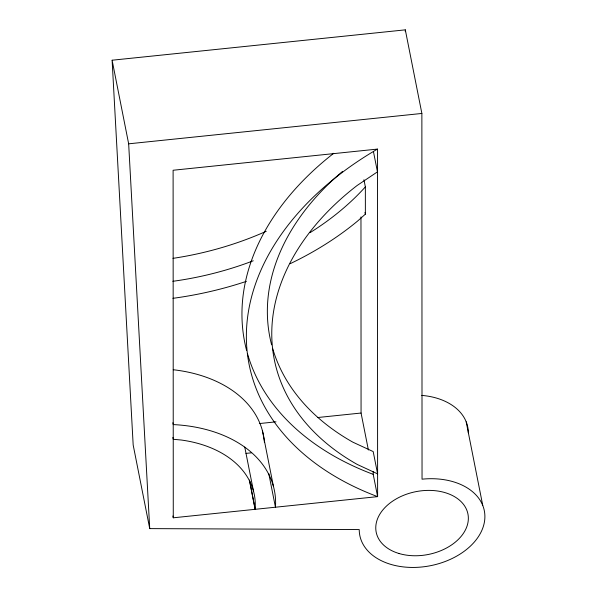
<?xml version="1.0" encoding="UTF-8"?>
<svg xmlns="http://www.w3.org/2000/svg" width="597" height="597" viewBox="0 0 597 597"><rect width="100%" height="100%" fill="white"/><g stroke="black" fill="none" stroke-linecap="round" stroke-linejoin="round"><path stroke-width="0.9" d="M363.946 179.757L365.364 186.891L365.371 214.144L357.581 221.069A275.918 188.883 -11.2 0 1 290.172 263.695M112.109 60.215L405.311 29.85L421.87 113.452L422.042 479.182A63.469 43.447 -11.2 0 1 484.891 516.569A63.469 43.447 -11.2 0 1 422.079 566.963A63.469 43.447 -11.2 0 1 359.23 529.576L149.728 528.614L133.176 445.011L112.109 60.215L128.661 143.817L149.728 528.614M128.661 143.817L421.87 113.452M377.453 149.093L173.108 170.249L173.272 517.8L377.617 496.637A304.567 208.487 -11.2 0 1 377.453 149.093L377.617 496.637L373.207 474.346L373.2 471.615M259.352 423.564L275.993 421.84M317.604 417.534L361.066 413.034L360.969 216.942M245.971 453.392L251.501 452.817M466.19 421.825L482.749 505.428M373.401 151.347L377.461 171.861L357.17 185.458A278.903 190.921 -11.2 0 0 357.305 464.481L377.61 473.869L373.192 451.578L352.887 442.183A278.903 190.921 -11.2 0 1 272.605 348.342M365.021 212.36L365.371 214.144M361.066 413.034L368.386 450.004M262.367 430.512L273.404 486.242M268.747 473.414L275.441 507.219A131.153 89.781 -11.2 0 0 173.227 424.586L172.861 422.758M244.755 447.049L253.441 490.913M249.553 480.279L255.158 509.323L249.374 480.085M172.869 437.459L173.234 439.288L181.301 440.026A110.639 75.737 -11.2 0 1 255.158 508.607M172.914 515.98L173.272 517.8M405.311 29.85L405.311 31.708M421.751 395.393A63.469 43.447 -11.2 0 1 468.339 432.959M266.262 231.278A251.307 172.033 -11.2 0 1 172.973 258.352M373.207 474.346A304.567 208.487 -11.2 0 1 247.524 353.82M246.561 350.305A304.567 208.487 -11.2 0 1 333.723 153.295M173.242 369.737A131.153 89.781 -11.2 0 1 264.426 442.616M246.442 281.329A275.918 188.883 -11.2 0 1 172.936 298.321M365.364 186.891A251.307 172.033 -11.2 0 1 310.119 232.614M253.255 260.785A251.307 172.033 -11.2 0 1 172.854 281.299M271.635 344.842A278.903 190.921 -11.2 0 1 342.521 171.414M398.93 553.479A46.767 32.014 -11.2 0 0 468.354 518.278A46.767 32.014 -11.2 0 0 398.9 497.465A46.767 32.014 -11.2 0 0 398.93 553.479"/></g></svg>
